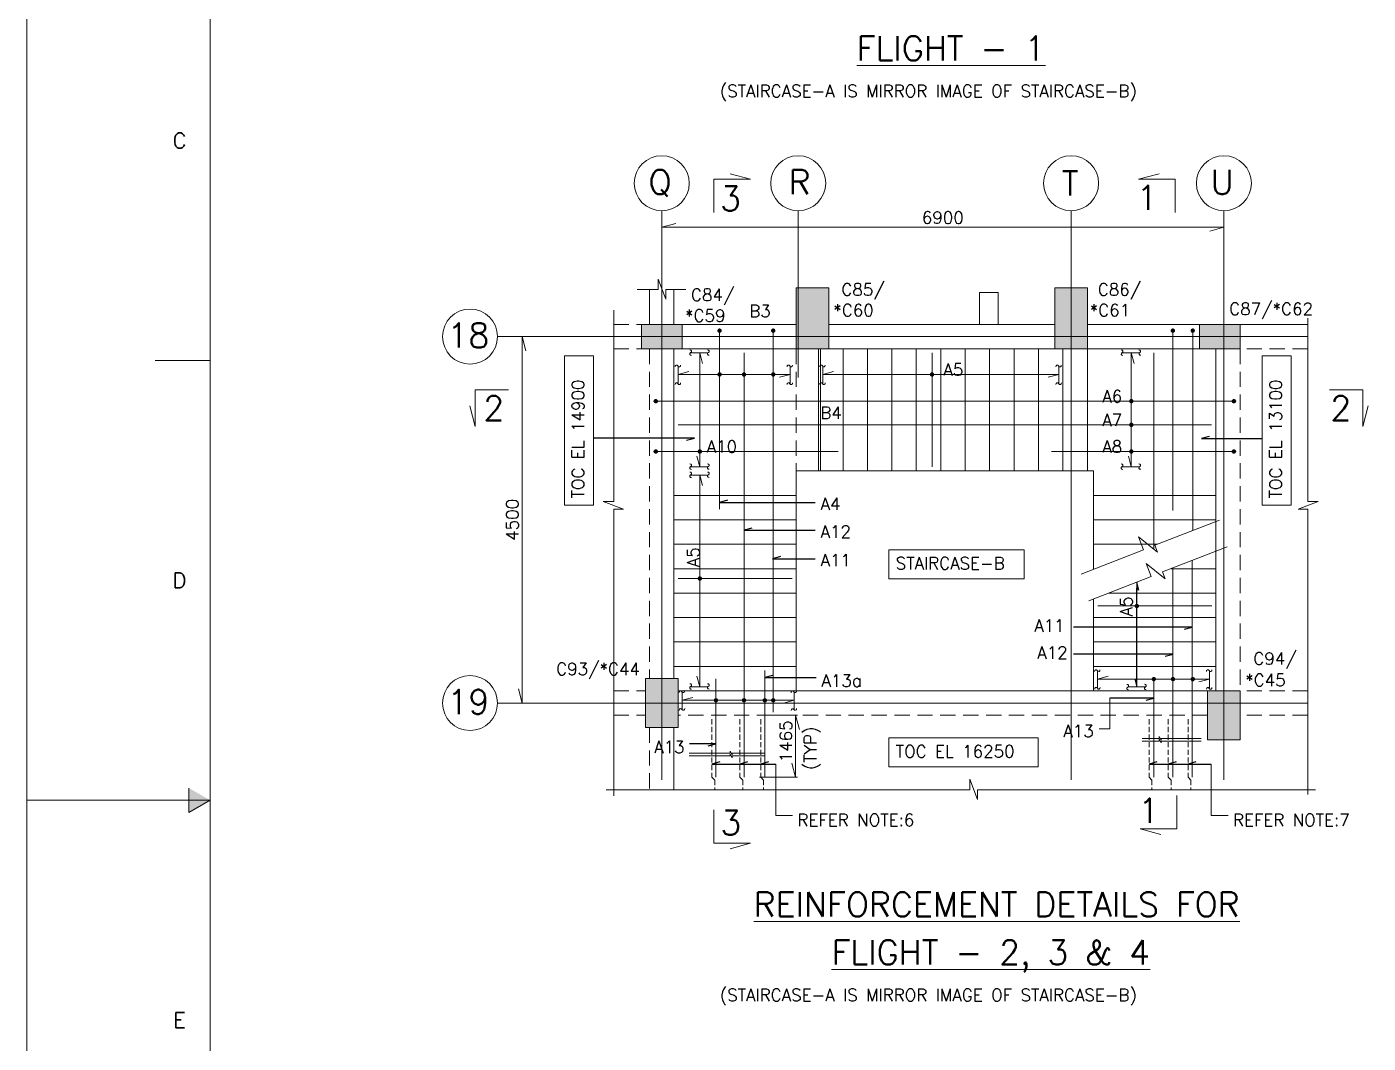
# Model space of a CAD drawing. Header units: millimetres. Extents: x 340192 to 549303, y -616317 to -538642.
# Drawn here: x 398185 to 414649, y -597026 to -584545 of the extents above; entities that cross this region are included whole.
import ezdxf
from ezdxf.enums import TextEntityAlignment as Align
from ezdxf.lldxf.tags import DXFTag

# ---------------------------------------------------------------- set-up
doc = ezdxf.new("R2010")
doc.units = ezdxf.units.MM
doc.header["$LTSCALE"] = 250
doc.header["$MEASUREMENT"] = 0
doc.linetypes.add('( Hidden )', pattern=[0.375, 0.25, -0.125])
doc.linetypes.add('DASHED', pattern=[0.75, 0.5, -0.25])
doc.layers.get('DEFPOINTS').update_dxf_attribs({"lineweight": 0})
for name, color, linetype, lineweight in [('CV-AB-GRID DIM', 2, 'Continuous', 0), ('CV-AB-REINFORCEMENT', 6, 'Continuous', 0), ('CV-CB-BEAM', 7, 'Continuous', 0), ('CV-CB-CIVIL', 70, 'Continuous', 0), ('CV-CB-COLUMN', 3, 'Continuous', 0), ('CV-CB-DIM', 2, 'Continuous', 0), ('CV-CB-GRID', 8, 'CENTER', 5), ('CV-CB-GRID TXT', 6, 'Continuous', 0), ('CV-CB-LINE', 2, 'Continuous', 0), ('CV-CB-REINFORCEMENT', 6, 'Continuous', 0), ('CV-CB-SHADE', 25, 'Continuous', 0), ('CV-CB-TEXT', 3, 'Continuous', 0), ('LOGO_1', 7, 'Continuous', 0), ('REINF-HOR', 6, 'Continuous', 0), ('RENF-VER', 6, 'Continuous', 0), ('SECTION', 6, 'Continuous', 0), ('TOP MAIN', 6, 'Continuous', 0)]:
    doc.layers.add(name, color=color, linetype=linetype, lineweight=lineweight)
doc.styles.add('ROMANS', font='romans.shx')
tags = doc.linetypes.add('CENTER', pattern=[2, 1.25, -0.25, 0.25, -0.25]).pattern_tags.tags
tags[10:11] = [DXFTag(74, 4), DXFTag(75, 0), DXFTag(340, '0'), DXFTag(46, 1.0), DXFTag(50, 0.0), DXFTag(44, 0.0), DXFTag(45, 0.0)]
tags[8:9] = [DXFTag(74, 4), DXFTag(75, 0), DXFTag(340, '0'), DXFTag(46, 1.0), DXFTag(50, 0.0), DXFTag(44, 0.0), DXFTag(45, 0.0)]
tags[6:7] = [DXFTag(74, 4), DXFTag(75, 0), DXFTag(340, '0'), DXFTag(46, 1.0), DXFTag(50, 0.0), DXFTag(44, 0.0), DXFTag(45, 0.0)]
tags[4:5] = [DXFTag(74, 4), DXFTag(75, 0), DXFTag(340, '0'), DXFTag(46, 1.0), DXFTag(50, 0.0), DXFTag(44, 0.0), DXFTag(45, 0.0)]
doc.dimstyles.new('1.5', dxfattribs={"dimtxt": 150, "dimasz": 0.00045, "dimexe": 30, "dimexo": 7.5, "dimgap": 52.5, "dimtad": 1, "dimdec": 0, "dimlfac": 0.666667, "dimzin": 0, "dimdsep": 46, "dimtxsty": 'ROMANS', "dimblk": 'TICK', "dimcen": 0.09, "dimclrd": 2, "dimclre": 2, "dimclrt": 3, "dimadec": 0, "dimazin": 0, "dimtfac": 1, "dimtdec": 0, "dimtofl": 0, "dimtmove": 0, "dimatfit": 3, "dimfxl": 1, "dimtolj": 1, "dimtzin": 0, "dimlwd": -1, "dimlwe": -1, "dimarcsym": 1})
doc.dimstyles.new('CIVIL', dxfattribs={"dimtxt": 1, "dimasz": 0.0005, "dimexe": 50, "dimexo": 0, "dimgap": 50, "dimtad": 1, "dimdec": 0, "dimlfac": 0.001, "dimzin": 0, "dimdsep": 46, "dimtxsty": 'ROMANS', "dimblk": 'TICK', "dimcen": 0.09, "dimclrd": 2, "dimclre": 2, "dimclrt": 3, "dimadec": 0, "dimazin": 0, "dimtfac": 1, "dimtdec": 0, "dimtofl": 0, "dimtmove": 0, "dimatfit": 3, "dimldrblk": 'TICK', "dimfxl": 1, "dimfrac": 2, "dimtolj": 1, "dimtzin": 0, "dimarcsym": 0})
doc.dimstyles.new('CV-CB-DIM', dxfattribs={"dimtxt": 150, "dimasz": 0.0006, "dimexe": 22.5, "dimexo": 75, "dimgap": 45, "dimtad": 1, "dimdec": 0, "dimzin": 0, "dimdsep": 46, "dimtxsty": 'ROMANS', "dimblk": 'TICK', "dimcen": 0.09, "dimdle": 50, "dimclrd": 2, "dimclre": 2, "dimclrt": 3, "dimadec": 0, "dimazin": 0, "dimtfac": 1, "dimtdec": 0, "dimtofl": 0, "dimtmove": 0, "dimatfit": 3, "dimfxl": 1, "dimtolj": 1, "dimtzin": 0, "dimlwd": -1, "dimlwe": -1, "dimarcsym": 0})

# ---------------------------------------------------------------- blocks, each defined once
blk = doc.blocks.new('125')
at = {"layer": 'REINF-HOR', "ltscale": 1.6875}
blk.add_line((0, -332191), (0, 105241), dxfattribs=at)
at = {"layer": 'REINF-HOR', "ltscale": 1.6875, "flags": 128}
for points in [[(-72253, 118220, 0.926717185), (-5491, 96184, -0.923540583), (61271, 74457)], [(-74320, -321479, 0.926717185), (-7558, -343514, -0.923540583), (59204, -365241)]]:
    blk.add_lwpolyline(points, format="xyb", dxfattribs=at)
blk = doc.blocks.new('TATA A1')
at = {"layer": 'LOGO_1', "ltscale": 0.023622}
blk.add_hatch(color=25, dxfattribs=at).paths.add_polyline_path([(1987500, 22125000), (1987500, 22425000), (2250000, 22275000)])
at = {"layer": 'LOGO_1', "color": 2, "linetype": 'Continuous', "ltscale": 0.023622}
for p, q in [((0, 44550000), (0, 0)), ((2250000, 27675000), (1575000, 27675000)), ((2250000, 27675000), (1575000, 27675000))]:
    blk.add_line(p, q, dxfattribs=at)
at = {"layer": 'LOGO_1', "color": 6, "linetype": 'Continuous', "ltscale": 0.023622}
blk.add_line((2250000, 43800000), (2250000, 750000), dxfattribs=at)
at = {"layer": 'LOGO_1', "color": 25, "ltscale": 0.023622}
for p, q in [((1987500, 22125000), (1987500, 22425000)), ((2250000, 22275000), (0, 22275000)), ((1987500, 22275000), (0, 22275000)), ((2250000, 22275000), (1575000, 22275000)), ((1987500, 22125000), (2250000, 22275000))]:
    blk.add_line(p, q, dxfattribs=at)
at = {"layer": 'LOGO_1', "color": 4, "linetype": 'Continuous', "style": 'ROMANS'}
for s, p in [('C', (1875000, 30375000)), ('C', (1875000, 30375000)), ('D', (1875000, 24975000)), ('D', (1875000, 24975000)), ('E', (1875000, 19575000))]:
    blk.add_text(s, height=187500, dxfattribs=at).set_placement(p, align=Align.MIDDLE_CENTER)
blk = doc.blocks.new('TICK')
at = {"color": 3}
blk.add_line((-289777.747, -77645.713), (0, 0), dxfattribs=at)
blk = doc.blocks.new('*D150')
at = {"layer": 'CV-CB-DIM', "color": 2, "transparency": 16777216}
for p, q in [((404639, -588349), (404243, -588349)), ((404265, -588349), (404265, -592849)), ((404639, -592849), (404243, -592849))]:
    blk.add_line(p, q, dxfattribs=at)
at = {"layer": 'DEFPOINTS', "color": 0, "transparency": 16777216}
for p in [(404714, -588349), (404265, -592849), (404714, -592849)]:
    blk.add_point(p, dxfattribs=at)
at = {"layer": 'CV-CB-DIM', "color": 2, "transparency": 16777216, "xscale": 0.0006, "yscale": 0.0006, "zscale": 0.0006}
for p, rotation in [((404265, -588349), 90), ((404265, -592849), 270)]:
    blk.add_blockref('TICK', p, dxfattribs=dict(at, rotation=rotation))
at = {"layer": 'CV-CB-DIM', "color": 3, "transparency": 16777216, "insert": (404145, -590599), "char_height": 150, "attachment_point": 5, "rotation": 90, "style": 'ROMANS'}
blk.add_mtext('\\A1;4500', dxfattribs=at)
blk = doc.blocks.new('*D158')
at = {"layer": 'CV-CB-DIM', "color": 2, "transparency": 16777216}
for p, q in [((407309, -592999), (407644, -592999)), ((407621, -592999), (407621, -593759)), ((407176, -593759), (407644, -593759))]:
    blk.add_line(p, q, dxfattribs=at)
at = {"layer": 'DEFPOINTS', "color": 0, "transparency": 16777216}
for p in [(407234, -592999), (407101, -593759, -151533), (407621, -593759)]:
    blk.add_point(p, dxfattribs=at)
at = {"layer": 'CV-CB-DIM', "color": 2, "transparency": 16777216, "xscale": 0.0006, "yscale": 0.0006, "zscale": 0.0006}
for p, rotation in [((407621, -592999), 90), ((407621, -593759), 270)]:
    blk.add_blockref('TICK', p, dxfattribs=dict(at, rotation=rotation))
at = {"layer": 'CV-CB-DIM', "color": 3, "transparency": 16777216, "insert": (407501, -593319), "char_height": 150, "attachment_point": 5, "rotation": 90, "style": 'ROMANS'}
blk.add_mtext('\\A1;1465', dxfattribs=at)
blk = doc.blocks.new('*D219')
at = {"layer": 'CV-CB-DIM', "color": 2, "transparency": 16777216}
for p, q in [((405978, -587285), (405978, -586985)), ((405978, -587007), (412878, -587007)), ((412878, -587285), (412878, -586985))]:
    blk.add_line(p, q, dxfattribs=at)
at = {"layer": 'DEFPOINTS', "color": 0, "transparency": 16777216}
for p in [(412878, -587007), (405978, -587360), (412878, -587360, 0)]:
    blk.add_point(p, dxfattribs=at)
at = {"layer": 'CV-CB-DIM', "color": 2, "transparency": 16777216, "xscale": 0.0006, "yscale": 0.0006, "zscale": 0.0006, "rotation": 180}
blk.add_blockref('TICK', (405978, -587007), dxfattribs=at)
at = {"layer": 'CV-CB-DIM', "color": 2, "transparency": 16777216, "xscale": 0.0006, "yscale": 0.0006, "zscale": 0.0006}
blk.add_blockref('TICK', (412878, -587007), dxfattribs=at)
at = {"layer": 'CV-CB-DIM', "color": 3, "transparency": 16777216, "insert": (409428, -586887), "char_height": 150, "attachment_point": 5, "style": 'ROMANS'}
blk.add_mtext('\\A1;6900', dxfattribs=at)
blk = doc.blocks.new('*D184')
at = {"layer": 'CV-CB-REINFORCEMENT', "color": 2, "transparency": 16777216}
for p, q in [((411667, -588549), (411711, -588549)), ((411741, -589949), (411741, -588549)), ((411666, -589949), (411711, -589949))]:
    blk.add_line(p, q, dxfattribs=at)
at = {"layer": 'DEFPOINTS', "color": 0, "transparency": 16777216}
for p in [(411741, -588549), (411742, -588549, 832566), (411741, -589949)]:
    blk.add_point(p, dxfattribs=at)
at = {"layer": 'CV-CB-REINFORCEMENT', "color": 2, "transparency": 16777216, "xscale": 0.0004500000225000001, "yscale": 0.0004500000225000001, "zscale": 0.0004500000225000001}
for p, rotation in [((411741, -588549), 90), ((411741, -589949), 270)]:
    blk.add_blockref('TICK', p, dxfattribs=dict(at, rotation=rotation))
blk = doc.blocks.new('*D185')
at = {"layer": 'CV-CB-REINFORCEMENT', "color": 2, "transparency": 16777216}
for p, q in [((407553, -588814), (406179, -588814)), ((406179, -588821), (406179, -588844)), ((407553, -588807), (407553, -588784))]:
    blk.add_line(p, q, dxfattribs=at)
at = {"layer": 'DEFPOINTS', "color": 0, "transparency": 16777216}
for p in [(406179, -588813), (406179, -588814), (407553, -588814)]:
    blk.add_point(p, dxfattribs=at)
at = {"layer": 'CV-CB-REINFORCEMENT', "color": 2, "transparency": 16777216, "xscale": 0.0004500000225000001, "yscale": 0.0004500000225000001, "zscale": 0.0004500000225000001, "rotation": 180}
blk.add_blockref('TICK', (406179, -588814), dxfattribs=at)
at = {"layer": 'CV-CB-REINFORCEMENT', "color": 2, "transparency": 16777216, "xscale": 0.0004500000225000001, "yscale": 0.0004500000225000001, "zscale": 0.0004500000225000001}
blk.add_blockref('TICK', (407553, -588814), dxfattribs=at)
blk = doc.blocks.new('*D186')
at = {"layer": 'CV-CB-REINFORCEMENT', "color": 2, "transparency": 16777216}
for p, q in [((410853, -588814), (407954, -588814)), ((407954, -588821), (407954, -588844)), ((410853, -588807), (410853, -588784))]:
    blk.add_line(p, q, dxfattribs=at)
at = {"layer": 'DEFPOINTS', "color": 0, "transparency": 16777216}
for p in [(407954, -588813, -802256), (407954, -588814), (410853, -588814)]:
    blk.add_point(p, dxfattribs=at)
at = {"layer": 'CV-CB-REINFORCEMENT', "color": 2, "transparency": 16777216, "xscale": 0.0004500000225000001, "yscale": 0.0004500000225000001, "zscale": 0.0004500000225000001, "rotation": 180}
blk.add_blockref('TICK', (407954, -588814), dxfattribs=at)
at = {"layer": 'CV-CB-REINFORCEMENT', "color": 2, "transparency": 16777216, "xscale": 0.0004500000225000001, "yscale": 0.0004500000225000001, "zscale": 0.0004500000225000001}
blk.add_blockref('TICK', (410853, -588814), dxfattribs=at)
blk = doc.blocks.new('*D187')
at = {"layer": 'CV-CB-REINFORCEMENT', "color": 2, "transparency": 16777216}
for p, q in [((406371, -590049), (406415, -590049)), ((406445, -592649), (406445, -590049)), ((406370, -592649), (406415, -592649))]:
    blk.add_line(p, q, dxfattribs=at)
at = {"layer": 'DEFPOINTS', "color": 0, "transparency": 16777216}
for p in [(406445, -590049), (406446, -590049, -898975), (406445, -592649)]:
    blk.add_point(p, dxfattribs=at)
at = {"layer": 'CV-CB-REINFORCEMENT', "color": 2, "transparency": 16777216, "xscale": 0.0004500000225000001, "yscale": 0.0004500000225000001, "zscale": 0.0004500000225000001}
for p, rotation in [((406445, -590049), 90), ((406445, -592649), 270)]:
    blk.add_blockref('TICK', p, dxfattribs=dict(at, rotation=rotation))
blk = doc.blocks.new('*D188')
at = {"layer": 'CV-CB-REINFORCEMENT', "color": 2, "transparency": 16777216}
for p, q in [((406371, -588549), (406415, -588549)), ((406445, -589949), (406445, -588549)), ((406370, -589949), (406415, -589949))]:
    blk.add_line(p, q, dxfattribs=at)
at = {"layer": 'DEFPOINTS', "color": 0, "transparency": 16777216}
for p in [(406445, -588549), (406446, -588549, 832566), (406445, -589949)]:
    blk.add_point(p, dxfattribs=at)
at = {"layer": 'CV-CB-REINFORCEMENT', "color": 2, "transparency": 16777216, "xscale": 0.0004500000225000001, "yscale": 0.0004500000225000001, "zscale": 0.0004500000225000001}
for p, rotation in [((406445, -588549), 90), ((406445, -589949), 270)]:
    blk.add_blockref('TICK', p, dxfattribs=dict(at, rotation=rotation))
blk = doc.blocks.new('*D199')
at = {"layer": 'CV-CB-REINFORCEMENT', "color": 2, "transparency": 16777216}
for p, q in [((407603, -592815), (406229, -592815)), ((406229, -592822), (406229, -592845)), ((407603, -592807), (407603, -592785))]:
    blk.add_line(p, q, dxfattribs=at)
at = {"layer": 'DEFPOINTS', "color": 0, "transparency": 16777216}
for p in [(406229, -592814), (406229, -592815), (407603, -592815)]:
    blk.add_point(p, dxfattribs=at)
at = {"layer": 'CV-CB-REINFORCEMENT', "color": 2, "transparency": 16777216, "xscale": 0.0004500000225000001, "yscale": 0.0004500000225000001, "zscale": 0.0004500000225000001, "rotation": 180}
blk.add_blockref('TICK', (406229, -592815), dxfattribs=at)
at = {"layer": 'CV-CB-REINFORCEMENT', "color": 2, "transparency": 16777216, "xscale": 0.0004500000225000001, "yscale": 0.0004500000225000001, "zscale": 0.0004500000225000001}
blk.add_blockref('TICK', (407603, -592815), dxfattribs=at)
blk = doc.blocks.new('*D200')
at = {"layer": 'CV-CB-REINFORCEMENT', "color": 2, "transparency": 16777216}
for p, q in [((412702, -592547), (412702, -592525)), ((412702, -592555), (411328, -592555)), ((411328, -592562), (411328, -592585))]:
    blk.add_line(p, q, dxfattribs=at)
at = {"layer": 'DEFPOINTS', "color": 0, "transparency": 16777216}
for p in [(411328, -592554), (411328, -592555), (412702, -592555)]:
    blk.add_point(p, dxfattribs=at)
at = {"layer": 'CV-CB-REINFORCEMENT', "color": 2, "transparency": 16777216, "xscale": 0.0004500000225000001, "yscale": 0.0004500000225000001, "zscale": 0.0004500000225000001, "rotation": 180}
blk.add_blockref('TICK', (411328, -592555), dxfattribs=at)
at = {"layer": 'CV-CB-REINFORCEMENT', "color": 2, "transparency": 16777216, "xscale": 0.0004500000225000001, "yscale": 0.0004500000225000001, "zscale": 0.0004500000225000001}
blk.add_blockref('TICK', (412702, -592555), dxfattribs=at)

msp = doc.modelspace()

# ---------------------------------------------------------------- hatches: boundary and pattern name
at = {"layer": 'CV-AB-REINFORCEMENT', "ltscale": 0.001084}
h = msp.add_hatch(color=256, dxfattribs=at)
edge = h.paths.add_edge_path()
edge.add_arc((406687.51, -588275.85), 27.09, 0, 360)
h = msp.add_hatch(color=256, dxfattribs=at)
edge = h.paths.add_edge_path()
edge.add_arc((407346.33, -588275.85), 27.09, 0, 360)
h = msp.add_hatch(color=256, dxfattribs=at)
edge = h.paths.add_edge_path()
edge.add_arc((412250.88, -588275.85), 27.09, 0, 360)
h = msp.add_hatch(color=256, dxfattribs=at)
edge = h.paths.add_edge_path()
edge.add_arc((412494.87, -588275.85), 27.09, 0, 360)
h = msp.add_hatch(color=256, dxfattribs=at)
edge = h.paths.add_edge_path()
edge.add_arc((405904.71, -589142.06), 27.09, 0, 360)
h = msp.add_hatch(color=256, dxfattribs=at)
edge = h.paths.add_edge_path()
edge.add_arc((413000.52, -589142.06), 27.09, 0, 360)
at = {"layer": 'CV-AB-REINFORCEMENT', "ltscale": 0.001084, "extrusion": (0, 0, -1)}
h = msp.add_hatch(color=256, dxfattribs=at)
edge = h.paths.add_edge_path()
edge.add_arc((-405904.71, -589759.92), 27.09, 0, 360)
at = {"layer": 'CV-AB-REINFORCEMENT', "ltscale": 0.001084}
h = msp.add_hatch(color=256, dxfattribs=at)
edge = h.paths.add_edge_path()
edge.add_arc((413000.52, -589759.92), 27.09, 0, 360)
at = {"layer": 'CV-CB-SHADE'}
for points in [[(407627.62, -588498.75), (407627.62, -587748.75), (408027.62, -587748.75), (408027.62, -588498.75)], [(410802.62, -588498.75), (410802.62, -587748.75), (411202.62, -587748.75), (411202.62, -588498.75)], [(413077.62, -588498.75), (412577.62, -588498.75), (412577.62, -588198.75), (413077.62, -588198.75)], [(412677.62, -593298.75), (412677.62, -592698.75), (413077.62, -592698.75), (413077.62, -593298.75)]]:
    msp.add_hatch(color=25, dxfattribs=at).paths.add_polyline_path(points)
at = {"layer": 'CV-CB-SHADE', "extrusion": (0, 0, -1)}
for points in [[(-405727.62, -588498.75), (-406227.62, -588498.75), (-406227.62, -588198.75), (-405727.62, -588198.75)], [(-405777.62, -593148.75), (-406177.62, -593148.75), (-406177.62, -592548.75), (-405777.62, -592548.75)]]:
    msp.add_hatch(color=25, dxfattribs=at).paths.add_polyline_path(points)
at = {"layer": 'TOP MAIN', "linetype": 'DASHED', "ltscale": 0.0012}
h = msp.add_hatch(color=4, dxfattribs=at)
edge = h.paths.add_edge_path()
edge.add_arc((406687.51, -588814.05), 27.09, 0, 360)
h = msp.add_hatch(color=4, dxfattribs=at)
edge = h.paths.add_edge_path()
edge.add_arc((406987.7, -588814.05), 27.09, 0, 360)
h = msp.add_hatch(color=4, dxfattribs=at)
edge = h.paths.add_edge_path()
edge.add_arc((407346.33, -588814.05), 27.09, 0, 360)
h = msp.add_hatch(color=4, dxfattribs=at)
edge = h.paths.add_edge_path()
edge.add_arc((409295.61, -588814.05), 27.09, 0, 360)
h = msp.add_hatch(color=4, dxfattribs=at)
edge = h.paths.add_edge_path()
edge.add_arc((411741.45, -589142.06), 27.09, 0, 360)
h = msp.add_hatch(color=4, dxfattribs=at)
edge = h.paths.add_edge_path()
edge.add_arc((411741.45, -589432.78), 27.09, 0, 360)
h = msp.add_hatch(color=4, dxfattribs=at)
edge = h.paths.add_edge_path()
edge.add_arc((406445.45, -589759.92), 27.09, 0, 360)
h = msp.add_hatch(color=4, dxfattribs=at)
edge = h.paths.add_edge_path()
edge.add_arc((411741.45, -589759.92), 27.09, 0, 360)
h = msp.add_hatch(color=4, dxfattribs=at)
edge = h.paths.add_edge_path()
edge.add_arc((406445.45, -591319.64), 27.09, 0, 360)
h = msp.add_hatch(color=4, dxfattribs=at)
edge = h.paths.add_edge_path()
edge.add_arc((411809.64, -591657.04), 27.09, 0, 360)
h = msp.add_hatch(color=4, dxfattribs=at)
edge = h.paths.add_edge_path()
edge.add_arc((412017.78, -592554.89), 27.09, 0, 360)
h = msp.add_hatch(color=4, dxfattribs=at)
edge = h.paths.add_edge_path()
edge.add_arc((412252.34, -592554.89), 27.09, 0, 360)
h = msp.add_hatch(color=4, dxfattribs=at)
edge = h.paths.add_edge_path()
edge.add_arc((412496.33, -592554.89), 27.09, 0, 360)
h = msp.add_hatch(color=4, dxfattribs=at)
edge = h.paths.add_edge_path()
edge.add_arc((406642.89, -592814.8), 27.09, 0, 360)
h = msp.add_hatch(color=4, dxfattribs=at)
edge = h.paths.add_edge_path()
edge.add_arc((406987.7, -592814.8), 27.09, 0, 360)
h = msp.add_hatch(color=4, dxfattribs=at)
edge = h.paths.add_edge_path()
edge.add_arc((407243.26, -592814.8), 27.09, 0, 360)
h = msp.add_hatch(color=4, dxfattribs=at)
edge = h.paths.add_edge_path()
edge.add_arc((407346.33, -592814.8), 27.09, 0, 360)

# ---------------------------------------------------------------- linework, layer by layer
at = {"layer": 'CV-AB-GRID DIM', "color": 1, "ltscale": 0.000512026, "elevation": 0, "flags": 128}
for points in [[(411874.69, -593282.24), (412084.97, -593282.24), (412084.97, -593259.69), (412106.62, -593303.55), (412106.62, -593282.24), (412598.72, -593282.24)], [(411874.69, -593316.28), (412084.97, -593316.28), (412084.97, -593293.73), (412106.62, -593337.59), (412106.62, -593316.28), (412598.72, -593316.28)], [(406314.17, -593464.32), (406819.43, -593464.32), (406819.43, -593441.76), (406841.08, -593485.62), (406841.08, -593464.32), (407246.81, -593464.32)], [(406314.17, -593498.36), (406819.43, -593498.36), (406819.43, -593475.8), (406841.08, -593519.66), (406841.08, -593498.36), (407246.81, -593498.36)]]:
    msp.add_lwpolyline(points, dxfattribs=at)
at = {"layer": 'CV-CB-BEAM'}
for p, q in [((405827.62, -588198.75, 122562.24), (405827.62, -587769.3, -930132.59)), ((406127.62, -588198.75, 122562.24), (406127.62, -587769.3, -930132.59)), ((410107.62, -587808.75, -930132.59), (409877.62, -587808.75, -930132.59)), ((409877.62, -588198.75, -930132.59), (409877.62, -587808.75, -930132.59)), ((410107.62, -588198.75, -930132.59), (410107.62, -587808.75, -930132.59)), ((407627.62, -588198.75, -930132.59), (406227.62, -588198.75, -930132.59)), ((410802.62, -588198.75, -930132.59), (408027.62, -588198.75, -930132.59)), ((412577.62, -588198.75, -930132.59), (411202.62, -588198.75, -930132.59)), ((413907.64, -588198.75, -930132.59), (413077.62, -588198.75, -930132.59)), ((413907.64, -588198.75, -930132.59), (413192.62, -588198.75, -930132.59)), ((406127.62, -588498.75, 8670.33), (406127.62, -592548.75, -693626.52)), ((407627.62, -588498.75, -930132.59), (406227.62, -588498.75, -930132.59)), ((407902.62, -588498.75, -930132.59), (407902.62, -589998.75, -930132.59)), ((407927.62, -588498.75, -930132.59), (407927.62, -589998.75, -930132.59)), ((410802.62, -588498.75, -930132.59), (408027.62, -588498.75, -1860265.17)), ((408202.62, -588498.75, -930132.59), (408202.62, -589998.75, -930132.59)), ((410902.62, -588498.75, -930132.59), (410902.62, -589998.75, -930132.59)), ((410902.62, -588498.75, -930132.59), (410902.62, -589998.75, -930132.59)), ((412577.62, -588498.75, -930132.59), (411202.62, -588498.75, -930132.59)), ((412777.62, -588498.75, -930132.59), (412777.62, -592698.75, -930132.59)), ((406127.62, -593148.75, -797670.5), (406127.62, -593912.63, -930132.59))]:
    msp.add_line(p, q, dxfattribs=at)
at = {"layer": 'CV-CB-BEAM', "linetype": '( Hidden )', "ltscale": 3}
for p, q in [((405387.94, -588198.75, -930132.59), (405727.62, -588198.75, -930132.59)), ((405387.94, -588498.75, -930132.59), (405727.62, -588498.75, -930132.59)), ((405827.62, -588498.75, -930132.59), (405827.62, -592548.75, -930132.59)), ((407627.62, -588498.75, -930132.59), (407627.62, -589998.75, -930132.59)), ((407902.62, -588498.75, -930132.59), (407902.62, -589998.75, -930132.59)), ((410902.62, -588498.75, -930132.59), (410902.62, -589998.75, -930132.59)), ((410902.62, -588498.75, -930132.59), (410902.62, -589998.75, -930132.59)), ((411202.62, -588498.75, -930132.59), (411202.62, -589998.75, -930132.59)), ((413907.64, -588498.75, -930132.59), (413077.62, -588498.75, -930132.59)), ((413077.62, -588498.75, -930132.59), (413077.62, -592698.75, -930132.59)), ((405387.94, -592698.75, -930132.59), (405777.62, -592698.75, -930132.59)), ((407627.62, -592698.75, -930132.59), (406177.62, -592698.75, -930132.59)), ((412592.62, -592698.75, -930132.59), (411277.62, -592698.75, -930132.59)), ((412677.62, -592698.75, -930132.59), (411277.62, -592698.75, -930132.59)), ((413907.64, -592698.75, -930132.07), (413082.32, -592698.75, -930132.07)), ((405387.94, -592998.75, -930132.59), (405777.62, -592998.75, -930132.59)), ((412677.62, -592998.75, -930132.59), (406177.62, -592998.75, -930132.59)), ((413907.64, -592998.75, -930132.59), (413077.62, -592998.75, -930132.59)), ((405827.62, -593148.75, -930132.59), (405827.62, -593912.63, -930132.59))]:
    msp.add_line(p, q, dxfattribs=at)
at = {"layer": 'CV-CB-BEAM', "linetype": '( Hidden )'}
msp.add_line((410977.62, -589998.75, -910619.31), (411202.62, -589998.75, -930132.59), dxfattribs=at)
at = {"layer": 'CV-CB-BEAM', "ltscale": 3}
msp.add_line((411277.62, -592698.75, -930132.59), (407627.62, -592698.75, -930132.59), dxfattribs=at)
at = {"layer": 'CV-CB-CIVIL'}
for p, q in [((407902.62, -588498.75, -930132.59), (407902.62, -589998.75, -930132.59)), ((408202.62, -588498.75, -930132.59), (408202.62, -589998.75, -930132.59)), ((408502.62, -588498.75, -930132.59), (408502.62, -589998.75, -930132.59)), ((408802.62, -588498.75, -930132.59), (408802.62, -589998.75, -930132.59)), ((409102.62, -588498.75, -930132.59), (409102.62, -589998.75, -930132.59)), ((409402.62, -588498.75, -930132.59), (409402.62, -589998.75, -930132.59)), ((409702.62, -588498.75, -930132.59), (409702.62, -589998.75, -930132.59)), ((410002.62, -588498.75, -930132.59), (410002.62, -589998.75, -930132.59)), ((410302.62, -588498.75, -930132.59), (410302.62, -589998.75, -930132.59)), ((410602.62, -588498.75, -930132.59), (410602.62, -589998.75, -930132.59)), ((410902.62, -588498.75, -930132.59), (410902.62, -589998.75, -930132.59)), ((411202.62, -588498.75, -930132.59), (411202.62, -589998.75, -930132.59)), ((407627.62, -589998.75, -1860265.17), (407627.62, -592698.75, -1860265.17)), ((411277.62, -589998.75, -910619.31), (407627.62, -589998.75, -1860265.17)), ((411277.62, -589998.75, -930132.59), (411277.62, -591207.48, -930132.59)), ((407627.62, -590298.75, -1860265.17), (406127.62, -590298.75, -930132.59)), ((412777.62, -590298.75, -930132.59), (411277.62, -590298.75, -930132.59)), ((407627.62, -590598.75, -1860265.17), (406127.62, -590598.75, -930132.59)), ((412777.62, -590598.75, -930132.59), (411277.62, -590598.75, -930132.59)), ((407627.62, -590898.75, -1860265.17), (406127.62, -590898.75, -930132.59)), ((412064.1, -590898.75, -930132.59), (411277.62, -590898.75, -930132.59)), ((407627.62, -591198.75, -1860265.17), (406127.62, -591198.75, -930132.59)), ((412777.62, -591198.75, -930132.59), (412229.63, -591198.75, -930132.59)), ((407627.62, -591498.75, -1860265.17), (406127.62, -591498.75, -930132.59)), ((412777.62, -591498.75, -930132.59), (411465.53, -591498.75, -930132.59)), ((411277.62, -591572.05, -930132.59), (411277.62, -592698.75, -930132.59)), ((407627.62, -591798.75, -1860265.17), (406127.62, -591798.75, -930132.59)), ((412777.62, -591798.75, -930132.59), (411277.62, -591798.75, -930132.59)), ((407627.62, -592098.75, -1860265.17), (406127.62, -592098.75, -930132.59)), ((412777.62, -592098.75, -930132.59), (411277.62, -592098.75, -930132.59)), ((407627.62, -592398.75, -1860265.17), (406127.62, -592398.75, -930132.59)), ((412777.62, -592398.75, -930132.59), (411277.62, -592398.75, -930132.59)), ((407627.62, -592698.75, -1860265.17), (406177.62, -592698.75, -961137.01)), ((412592.62, -592698.75, -930132.59), (411277.62, -592698.75, -930132.59))]:
    msp.add_line(p, q, dxfattribs=at)
at = {"layer": 'CV-CB-CIVIL', "color": 2, "elevation": 1860265.14, "flags": 128}
for points in [[(412824.63, -590602.08), (412032.06, -590911.25), (412064.68, -590994.89), (411830.52, -590807.35), (411892.97, -590967.45), (411124.38, -591267.26)], [(412918.26, -590930.13), (412125.69, -591239.29), (412158.31, -591322.93), (411924.15, -591135.4), (411986.6, -591295.49), (411218.01, -591595.3)]]:
    msp.add_lwpolyline(points, dxfattribs=at)
at = {"layer": 'CV-CB-COLUMN', "color": 3, "ltscale": 0.00125}
for points in [[(408027.62, -587748.75, -1860265.17), (407627.62, -587748.75, -1860265.17), (407627.62, -588498.75, -1860265.17), (408027.62, -588498.75, -1860265.17)], [(411202.62, -587748.75, -930132.59), (410802.62, -587748.75, -930132.59), (410802.62, -588498.75, -930132.59), (411202.62, -588498.75, -930132.59)], [(405727.62, -588498.75, -930132.59), (405727.62, -588198.75, -930132.59), (406227.62, -588198.75, -930132.59), (406227.62, -588498.75, -930132.59)], [(412577.62, -588498.75, -930132.59), (412577.62, -588198.75, -930132.59), (413077.62, -588198.75, -930132.59), (413077.62, -588498.75, -930132.59)], [(405777.62, -592548.75, -930132.59), (406177.62, -592548.75, -930132.59), (406177.62, -593148.75, -930132.59), (405777.62, -593148.75, -930132.59)], [(412677.62, -592698.75, -930132.59), (413077.62, -592698.75, -930132.59), (413077.62, -593298.75, -930132.59), (412677.62, -593298.75, -930132.59)]]:
    msp.add_3dface(points, dxfattribs=at)
at = {"layer": 'CV-CB-DIM', "color": 2}
for p, q in [((411478.84, -592788.54, 406934.3), (411478.84, -593166.1, 406934.3)), ((411478.84, -593166.1, 406934.3), (411348.68, -593166.1, 406934.3))]:
    msp.add_line(p, q, dxfattribs=at)
at = {"layer": 'CV-CB-DIM'}
for p, q in [((407377.57, -593598.12, -957049.61), (407377.57, -594228.95, -957049.61)), ((412722.41, -593598.12, 406934.3), (412722.41, -594228.95, 406934.3)), ((407377.57, -594228.95, -957049.61), (407584.75, -594228.95, -957049.61)), ((412722.41, -594228.95, 406934.3), (412929.6, -594228.95, 406934.3))]:
    msp.add_line(p, q, dxfattribs=at)
at = {"layer": 'CV-CB-GRID', "ltscale": 2}
for p, q in [((405977.62, -593790.94, -930132.59), (405977.62, -586803.29, -930132.59)), ((407652.62, -588850.99, -930132.59), (407652.62, -586803.29, -930132.59)), ((411002.62, -593790.94, -930132.59), (411002.62, -586799.84, -930132.59)), ((412877.62, -593790.94, -930132.59), (412877.62, -586803.29, -930132.59)), ((413907.64, -588348.75, -930132.59), (403962.01, -588348.75, -930132.59)), ((403962.01, -592848.75, -930132.59), (413907.64, -592848.75, -930132.59))]:
    msp.add_line(p, q, dxfattribs=at)
at = {"layer": 'CV-CB-GRID TXT', "color": 6, "ltscale": 0.001125}
for centre in [(405977.62, -586465.79, -930132.59), (407652.62, -586465.79, -930132.59), (411002.62, -586465.79, -930132.59), (412877.62, -586465.79, -930132.59), (403624.51, -588348.75, -930132.59), (403624.51, -592848.75, -930132.59)]:
    msp.add_circle(centre, 337.5, dxfattribs=at)
at = {"layer": 'CV-CB-LINE', "elevation": -930132.59, "flags": 128}
for points in [[(405676.79, -587769.3), (405934.56, -587769.3), (405934.56, -587641.82), (406027.57, -587888.72), (406027.57, -587769.3), (406274.6, -587769.3)], [(405387.94, -588024.26), (405387.94, -590374.21), (405260.46, -590374.21), (405507.36, -590467.22), (405387.94, -590467.22), (405387.94, -593986.39)], [(413907.64, -588121.61), (413907.64, -590374.21), (414035.13, -590374.21), (413788.22, -590467.22), (413907.64, -590467.22), (413907.64, -593971.54)], [(405297.32, -593912.63), (409761.42, -593912.63), (409761.42, -593785.15), (409854.43, -594032.06), (409854.43, -593912.63), (414000.39, -593912.63)]]:
    msp.add_lwpolyline(points, dxfattribs=at)
at = {"layer": 'CV-CB-REINFORCEMENT'}
for p, q in [((406687.51, -588248.75, 0), (406687.51, -590468.29, -442544.08)), ((407346.33, -588248.75), (407346.33, -592961.84, -939721.43)), ((412250.88, -588248.75), (412250.88, -590482.54, -445384.7)), ((412494.87, -588248.75), (412494.87, -590730.72, -494867.27)), ((406987.7, -588548.75, 139346.68), (406987.7, -593758.75, -899450.91)), ((409295.61, -588548.75, -930132.59), (409295.61, -589948.75, -930132.59)), ((412016.31, -588548.75, -59815.6), (412016.31, -590956.15, -539815.27)), ((405877.62, -589142.06, 1150222.66), (413027.62, -589142.06, -930132.59)), ((406177.62, -589432.78, -35771.9), (412727.62, -589432.78, -35771.9)), ((408143.68, -589759.92, -35771.9), (405877.62, -589759.92, -930132.59)), ((410761.55, -589759.92, -35771.9), (413027.62, -589759.92, -930132.59)), ((412252.34, -591189.89, -836900.73), (412252.34, -593758.75, -1349093.93)), ((412487.88, -591098.01, -818581.1), (412487.88, -593758.75, -1349093.93)), ((406177.62, -591319.64, -480489.57), (407577.62, -591319.64, -480489.57)), ((411328.61, -591657.04, 449026.88), (412728.61, -591657.04, 449026.88)), ((407243.26, -592449.08, -480489.57), (407243.26, -593758.75, -480489.57)), ((406642.89, -592551.21, -930132.59), (406642.89, -593758.75, -930132.59)), ((412017.78, -592551.21, -1379775.6), (412017.78, -593758.75, -1379775.6))]:
    msp.add_line(p, q, dxfattribs=at)
at = {"layer": 'CV-CB-REINFORCEMENT', "linetype": '( Hidden )'}
for p, q in [((406592.89, -593048.75, -1406692.62), (406592.89, -593758.75, -1406692.62)), ((406937.7, -593048.75, -1304612.06), (406937.7, -593758.75, -1304612.06)), ((407193.26, -593048.75, -957049.61), (407193.26, -593758.75, -957049.61)), ((411959.32, -593048.75, -1657173.36), (411959.32, -593758.75, -1657173.36)), ((412193.89, -593048.75, -1555092.8), (412193.89, -593758.75, -1555092.8)), ((412437.88, -593048.75, -1207530.34), (412437.88, -593758.75, -1207530.34)), ((406592.89, -593758.75, -1548256.21), (406628.25, -593794.11, -1548256.21)), ((406628.25, -593794.11, -1548256.21), (406628.25, -593912.63, -1548256.21)), ((406937.7, -593758.75, -1446175.65), (406973.05, -593794.11, -1446175.65)), ((406973.05, -593794.11, -1446175.65), (406973.05, -593912.63, -1446175.65)), ((407193.26, -593758.75, -1098613.19), (407228.62, -593794.11, -1098613.19)), ((407228.62, -593794.11, -1098613.19), (407228.62, -593912.63, -1098613.19)), ((411959.32, -593758.75, -1798736.95), (411994.68, -593794.11, -1798736.95)), ((411994.68, -593794.11, -1798736.95), (411994.68, -593912.63, -1798736.95)), ((412193.89, -593758.75, -1696656.39), (412229.24, -593794.11, -1696656.39)), ((412229.24, -593794.11, -1696656.39), (412229.24, -593912.63, -1696656.39)), ((412437.88, -593758.75, -1349093.93), (412473.24, -593794.11, -1349093.93)), ((412473.24, -593794.11, -1349093.93), (412473.24, -593912.63, -1349093.93))]:
    msp.add_line(p, q, dxfattribs=at)
at = {"layer": 'CV-CB-TEXT', "color": 2, "ltscale": 0.75}
for points in [[(404785.01, -590420.19, 406934.35), (404785.01, -588586.37, 406934.35), (405139.64, -588586.37, 406934.35), (405139.64, -590420.19, 406934.35)], [(413347.62, -590420.19, 406934.35), (413347.62, -588586.37, 406934.35), (413702.25, -588586.37, 406934.35), (413702.25, -590420.19, 406934.35)], [(408765.69, -590966.88, 406934.35), (410426.81, -590966.88, 406934.35), (410426.81, -591321.5, 406934.35), (408765.69, -591321.5, 406934.35)], [(408765.69, -593277.36, 406934.35), (410599.51, -593277.36, 406934.35), (410599.51, -593631.99, 406934.35), (408765.69, -593631.99, 406934.35)]]:
    msp.add_3dface(points, dxfattribs=at)
at = {"layer": 'SECTION', "color": 6, "ltscale": 0.00062424}
for p, q in [((406619.11, -586417.53, 0), (406619.11, -586825.42, 0)), ((407068.73, -586417.53, 0), (406619.11, -586417.53, 0)), ((407068.73, -586417.53, 0), (406619.11, -586417.53, 0)), ((407068.73, -586417.53, 0), (406817.49, -586350.21, 0)), ((411830.28, -586417.53, 0), (412081.51, -586350.21, 0)), ((411830.28, -586417.53, 0), (412279.89, -586417.53, 0)), ((411830.28, -586417.53, 0), (412279.89, -586417.53, 0)), ((412279.89, -586417.53, 0), (412279.89, -586825.42, 0)), ((403689.59, -589001.47, 0), (404097.48, -589001.47, 0)), ((403689.59, -589451.09, 0), (403689.59, -589001.47, 0)), ((403689.59, -589451.09, 0), (403689.59, -589001.47, 0)), ((414581.47, -589001.47, 0), (414173.59, -589001.47, 0)), ((414581.47, -589451.09, 0), (414581.47, -589001.47, 0)), ((414581.47, -589451.09, 0), (414581.47, -589001.47, 0)), ((403689.59, -589451.09, 0), (403622.27, -589199.85, 0)), ((414581.47, -589451.09, 0), (414648.79, -589199.85, 0)), ((412300.54, -594393.69, 0), (412300.54, -593985.8, 0)), ((406619.11, -594569.75, 0), (406619.11, -594161.86, 0)), ((411850.93, -594393.69, 0), (412300.54, -594393.69, 0)), ((411850.93, -594393.69, 0), (412300.54, -594393.69, 0)), ((411850.93, -594393.69, 0), (412102.16, -594461, 0)), ((407068.73, -594569.75, 0), (406619.11, -594569.75, 0)), ((407068.73, -594569.75, 0), (406619.11, -594569.75, 0)), ((407068.73, -594569.75, 0), (406817.49, -594637.07, 0))]:
    msp.add_line(p, q, dxfattribs=at)

# ---------------------------------------------------------------- block references
at = {"layer": 'CV-CB-TEXT', "color": 1, "linetype": 'Continuous', "ltscale": 0.001, "xscale": 0.00099999997475, "yscale": 0.00099999997475, "zscale": 0.00099999997475}
msp.add_blockref('TATA A1', (398184.52, -616317.07, -232618.36), dxfattribs=at)
at = {"layer": 'RENF-VER', "color": 6, "ltscale": 0.000495, "xscale": 0.00049500002475, "yscale": -0.00049500002475, "zscale": 0.00049500002475}
for p, rotation in [((406380.23, -588548.75, -97566.36), 270), ((411676.24, -588548.75), 270), ((406379.57, -589948.75, -930132.59), 270), ((411675.57, -589948.75, -832566.23), 270), ((406380.23, -590048.75, -1829107.58), 270), ((406379.57, -592648.75, -930132.59), 270), ((411866.82, -592648.75, -598554.81), 90)]:
    msp.add_blockref('125', p, dxfattribs=dict(at, rotation=rotation))
for p in [(406179.08, -588879.26, -930132.59), (407552.62, -588879.93, -930132.59), (407954.08, -588879.26, -1732388.5), (410852.62, -588879.93, -930132.59), (411327.62, -592620.1, -930132.59), (412701.16, -592620.77, -930132.59), (406229.08, -592880.02, -930132.59), (407602.62, -592880.68, -930132.59)]:
    msp.add_blockref('125', p, dxfattribs=at)

# ---------------------------------------------------------------- texts
at = {"layer": 'CV-CB-GRID TXT', "color": 6, "style": 'ROMANS'}
for s, p in [('Q', (405956.57, -586450.62, -930132.59)), ('R', (407669.39, -586450.62, -930132.59)), ('T', (410990.84, -586468.09, -930132.59)), ('U', (412856.57, -586450.62, -930132.59)), ('18', (403603.47, -588333.58, -930132.59)), ('19', (403603.47, -592833.58, -930132.59))]:
    msp.add_text(s, height=300, dxfattribs=at).set_placement(p, align=Align.MIDDLE_CENTER)
at = {"layer": 'CV-CB-TEXT', "color": 6, "style": 'ROMANS'}
for s, p in [('%%uFLIGHT - 1%%U', (409529.22, -584959.38, -523198.33)), ('%%uREINFORCEMENT DETAILS FOR%%U', (410089.75, -595471.4, -523198.33)), ('%%uFLIGHT - 2, 3 & 4%%U', (410016.72, -596060.46, -523198.33))]:
    msp.add_text(s, height=300, dxfattribs=at).set_placement(p, align=Align.CENTER)
at = {"layer": 'CV-CB-TEXT', "color": 4, "lineweight": 0, "style": 'ROMANS'}
for s, p in [('C84/', (406337.24, -587910.92, 0)), ('C85/', (408182.86, -587845.27, 0)), ('C86/', (411329.83, -587845.27, 0)), ('C87/*C62', (412943.11, -588083.34, 0)), ('*C59', (406264.57, -588165.6, 0)), ('B3', (407052.04, -588109.42, -930132.59)), ('*C60', (408084.7, -588099.95, 0)), ('*C61', (411231.67, -588099.95, 0)), ('B4', (407925.49, -589359.47, 0)), ('STAIRCASE-B', (408849.71, -591207.29, 406934.35)), ('C94/', (413239.26, -592377.49, 0)), ('C93/*C44', (404681.87, -592505.3, 0)), ('*C45', (413141.05, -592641.79, 0)), ('TOC EL 16250', (408849.71, -593517.78, 406934.35))]:
    msp.add_text(s, height=150, dxfattribs=at).set_placement(p)
for s, p in [('TOC EL 14900', (405025.43, -590336.18, 406934.35)), ('TOC EL 13100', (413588.04, -590336.18, 406934.35))]:
    msp.add_text(s, height=150, rotation=90, dxfattribs=at).set_placement(p)
at = {"layer": 'CV-CB-TEXT', "lineweight": 0, "char_height": 150, "line_spacing_factor": 1.2, "style": 'ROMANS'}
for s, insert, attachment_point in [('(STAIRCASE-A IS MIRROR IMAGE OF STAIRCASE-B)\\P', (406691.32, -585457.68, 0), 7), ('A5', (409435.24, -588828.51, 406934.3), 7), ('A6', (411385.47, -589156.23, 406934.3), 7), ('A7', (411385.47, -589446.95, 406934.3), 7), ('A10', (406529.27, -589774.09, 406934.3), 7), ('A8', (411385.47, -589774.09, 406934.3), 7), ('A4', (407927.75, -590327.51, 406934.3), 1), ('A12', (407927.75, -590670.25, 406934.3), 1), ('A11', (407927.75, -591018.74, 406934.3), 1), ('A11', (410923.38, -591972.6, 406934.3), 9), ('A12', (410960.2, -592305.29, 406934.3), 9), ('A13a', (407937.89, -592648.03, 406934.3), 7), ('A13', (411280.7, -593266.91, 406934.3), 9), ('A13', (406257.41, -593463.85, -480489.57), 9), ('REFER NOTE:6', (407644.28, -594360.2, -957049.61), 7), ('REFER NOTE:7', (412989.13, -594360.2, 406934.3), 7), ('(STAIRCASE-A IS MIRROR IMAGE OF STAIRCASE-B)\\P', (406691.32, -596558.76, 0), 7)]:
    msp.add_mtext(s, dxfattribs=dict(at, insert=insert, attachment_point=attachment_point))
at = {"layer": 'CV-CB-TEXT', "lineweight": 0, "char_height": 150, "attachment_point": 7, "rotation": 90, "line_spacing_factor": 1.2, "style": 'ROMANS'}
for s, insert in [('A5', (406440.72, -591179.46, 406934.3)), ('A5', (411755.59, -591783.12, 406934.3)), ('(TYP)', (407926.56, -593670.16, 406934.3))]:
    msp.add_mtext(s, dxfattribs=dict(at, insert=insert))
at = {"layer": 'SECTION', "style": 'ROMANS'}
msp.add_text('3', height=300, dxfattribs=at).set_placement((406693.58, -586503.35, 0), align=Align.TOP_LEFT)
msp.add_text('1', height=300, dxfattribs=at).set_placement((412062.53, -586493.46, 0), align=Align.TOP_RIGHT)
for s, p in [('2', (403787.2, -589377.76, 0)), ('3', (406696.88, -594467.83, 0))]:
    msp.add_text(s, height=300, dxfattribs=at).set_placement(p)
for s, p in [('2', (414441.01, -589377.76, 0)), ('1', (412083.18, -594317.76, 0))]:
    msp.add_text(s, height=300, dxfattribs=at).set_placement(p, align=Align.RIGHT)

# ---------------------------------------------------------------- dimensions: what is measured, and where the dimension line sits
at = {"layer": 'CV-CB-DIM', "color": 2}
dim = msp.add_linear_dim(base=(412877.62, -587007.49, -930132.59), p1=(405977.62, -587359.89, -930132.59), p2=(412877.62, -587359.89, -930132.59), dimstyle='CV-CB-DIM', override={"dimdle": 0}, dxfattribs=at)
dim.commit()
dim.dimension.update_dxf_attribs({"geometry": '*D219', "text_midpoint": (409427.62, -586887.49, -930132.59)})
dim = msp.add_linear_dim(base=(404265.07, -592848.75, -930132.59), p1=(404713.74, -588348.75, -930132.59), p2=(404713.74, -592848.75, -930132.59), angle=270, dimstyle='CV-CB-DIM', override={"dimdle": 0}, dxfattribs=at)
dim.commit()
dim.dimension.update_dxf_attribs({"geometry": '*D150', "text_midpoint": (404145.07, -590598.75, -930132.59)})
dim = msp.add_linear_dim(base=(407621.04, -593758.75, -947080.34), p1=(407234.23, -592998.75, -947080.34), p2=(407101.44, -593758.75, -1098613.19), angle=270, text='1465', dimstyle='CV-CB-DIM', override={"dimdle": 0}, dxfattribs=at)
dim.commit()
dim.dimension.update_dxf_attribs({"geometry": '*D158', "text_midpoint": (407621.04, -593318.75, -947080.34), "dimtype": 160})
at = {"layer": 'CV-CB-REINFORCEMENT', "color": 2}
for base, p1, p2, angle, override, picture, middle in [((406445.45, -588548.75, -930132.59), (406445.45, -589949.13, -930132.59), (406446.11, -588548.75, -97566.36), 90, {"dimtxt": 150.000008, "dimasz": 0.00045, "dimexe": 30.000001, "dimexo": 75.000004, "dimgap": 52.500003, "dimtih": 0, "dimtoh": 0, "dimdec": 0, "dimlfac": 0.666667, "dimtxsty": 'ROMANS', "dimblk": 'TICK', "dimcen": 0.09, "dimclre": 2, "dimclrt": 3, "dimtdec": 0, "dimtofl": 0, "dimfrac": 0, "dimlwe": 65535}, '*D188', (406445.45, -589248.94, -930132.59)), ((411741.45, -588548.75, -832566.23), (411741.45, -589949.13, -832566.23), (411742.12, -588548.75), 90, {"dimtxt": 150.000008, "dimasz": 0.00045, "dimexe": 30.000001, "dimexo": 75.000004, "dimgap": 52.500003, "dimtih": 0, "dimtoh": 0, "dimdec": 0, "dimlfac": 0.666667, "dimtxsty": 'ROMANS', "dimblk": 'TICK', "dimcen": 0.09, "dimclre": 2, "dimclrt": 3, "dimtdec": 0, "dimtofl": 0, "dimfrac": 0, "dimlwe": 65535}, '*D184', (411741.45, -589248.94, -832566.23)), ((406179.08, -588814.05, -930132.59), (407552.99, -588814.05, -930132.59), (406179.08, -588813.38, -930132.59), 180, {"dimtxt": 150, "dimasz": 0.00045, "dimexe": 30, "dimexo": 7.5, "dimgap": 52.5, "dimtih": 0, "dimtoh": 0, "dimdec": 0, "dimlfac": 0.666667, "dimtxsty": 'ROMANS', "dimblk": 'TICK', "dimcen": 0.09, "dimclre": 2, "dimclrt": 3, "dimtdec": 0, "dimtofl": 0, "dimfrac": 0, "dimlwe": 65535}, '*D185', (406866.04, -588814.05, -930132.59)), ((407954.08, -588814.05, -930132.59), (410852.99, -588814.05, -930132.59), (407954.08, -588813.38, -1732388.5), 180, {"dimtxt": 150, "dimasz": 0.00045, "dimexe": 30, "dimexo": 7.5, "dimgap": 52.5, "dimtih": 0, "dimtoh": 0, "dimdec": 0, "dimlfac": 0.666667, "dimtxsty": 'ROMANS', "dimblk": 'TICK', "dimcen": 0.09, "dimclre": 2, "dimclrt": 3, "dimtdec": 0, "dimtofl": 0, "dimfrac": 0, "dimlwe": 65535}, '*D186', (409403.54, -588814.05, -930132.59)), ((406445.45, -590048.75, -930132.59), (406445.45, -592649.13, -930132.59), (406446.11, -590048.75, -1829107.58), 90, {"dimtxt": 150.000008, "dimasz": 0.00045, "dimexe": 30.000001, "dimexo": 75.000004, "dimgap": 52.500003, "dimtih": 0, "dimtoh": 0, "dimdec": 0, "dimlfac": 0.666667, "dimtxsty": 'ROMANS', "dimblk": 'TICK', "dimcen": 0.09, "dimclre": 2, "dimclrt": 3, "dimtdec": 0, "dimtofl": 0, "dimfrac": 0, "dimlwe": 65535}, '*D187', (406445.45, -591348.94, -930132.59)), ((411327.62, -592554.89, -930132.59), (412701.53, -592554.89, -930132.59), (411327.62, -592554.22, -930132.59), 180, {"dimtxt": 150, "dimasz": 0.00045, "dimexe": 30, "dimexo": 7.5, "dimgap": 52.5, "dimtih": 0, "dimtoh": 0, "dimdec": 0, "dimlfac": 0.666667, "dimtxsty": 'ROMANS', "dimblk": 'TICK', "dimcen": 0.09, "dimclre": 2, "dimclrt": 3, "dimtdec": 0, "dimtofl": 0, "dimfrac": 0, "dimlwe": 65535}, '*D200', (412014.58, -592554.89, -930132.59)), ((406229.08, -592814.8, -930132.59), (407602.99, -592814.8, -930132.59), (406229.08, -592814.14, -930132.59), 180, {"dimtxt": 150, "dimasz": 0.00045, "dimexe": 30, "dimexo": 7.5, "dimgap": 52.5, "dimtih": 0, "dimtoh": 0, "dimdec": 0, "dimlfac": 0.666667, "dimtxsty": 'ROMANS', "dimblk": 'TICK', "dimcen": 0.09, "dimclre": 2, "dimclrt": 3, "dimtdec": 0, "dimtofl": 0, "dimfrac": 0, "dimlwe": 65535}, '*D199', (406916.04, -592814.8, -930132.59))]:
    dim = msp.add_linear_dim(base=base, p1=p1, p2=p2, angle=angle, text=' ', dimstyle='1.5', override=override, dxfattribs=at)
    dim.commit()
    dim.dimension.update_dxf_attribs({"geometry": picture, "text_midpoint": middle})

# ---------------------------------------------------------------- leaders
at = {"layer": 'CV-CB-DIM', "color": 2}
for points in [[(412602.34, -589600.04, 406934.3), (413347.62, -589600.04, 406934.3)], [(406380.26, -589594.81, 406934.35), (405140.05, -589594.81, 406934.35)], [(406687.55, -590385, 406934.3), (407862.75, -590385, 406934.3)], [(406988.01, -590727.74, 406934.3), (407862.75, -590727.74, 406934.3)], [(407337.94, -591076.23, 406934.3), (407862.75, -591076.23, 406934.3)], [(411809.64, -591364.8, 1860265.14), (411809.64, -591470.16, 1860265.14)], [(411809.64, -592648.75, -598554.81), (411809.64, -591439.6, -598554.81)], [(412489.84, -591915.12, 406934.3), (411032.34, -591915.12, 406934.3)], [(412253.41, -592247.8, 406934.3), (411032.34, -592247.8, 406934.3)], [(407242.31, -592535.16, 406934.3), (407872.89, -592535.16, 406934.3)], [(412018.92, -592788.54, 406934.3), (411478.84, -592788.54, 406934.3)], [(406642.81, -593350.09, -480489.57), (406318.96, -593350.09, -480489.57)], [(406592.89, -593598.12, -1406692.62), (407009.99, -593598.12, -1406692.62)], [(406934.63, -593598.12, -1856335.64), (407218.81, -593598.12, -1856335.64)], [(407193.26, -593598.12, -957049.61), (407377.57, -593598.12, -957049.61)], [(411959.67, -593598.12, -42708.72), (412243.85, -593598.12, -42708.72)], [(412194.24, -593598.12, 59371.84), (412478.42, -593598.12, 59371.84)], [(412438.23, -593598.12, 406934.3), (412722.41, -593598.12, 406934.3)]]:
    msp.add_leader(points, dimstyle='CIVIL', override={"dimtxt": 0.666667, "dimasz": 0.000333333, "dimgap": 33.333335, "dimclrd": 0}, dxfattribs=at)

doc.saveas('drawing.dxf')
